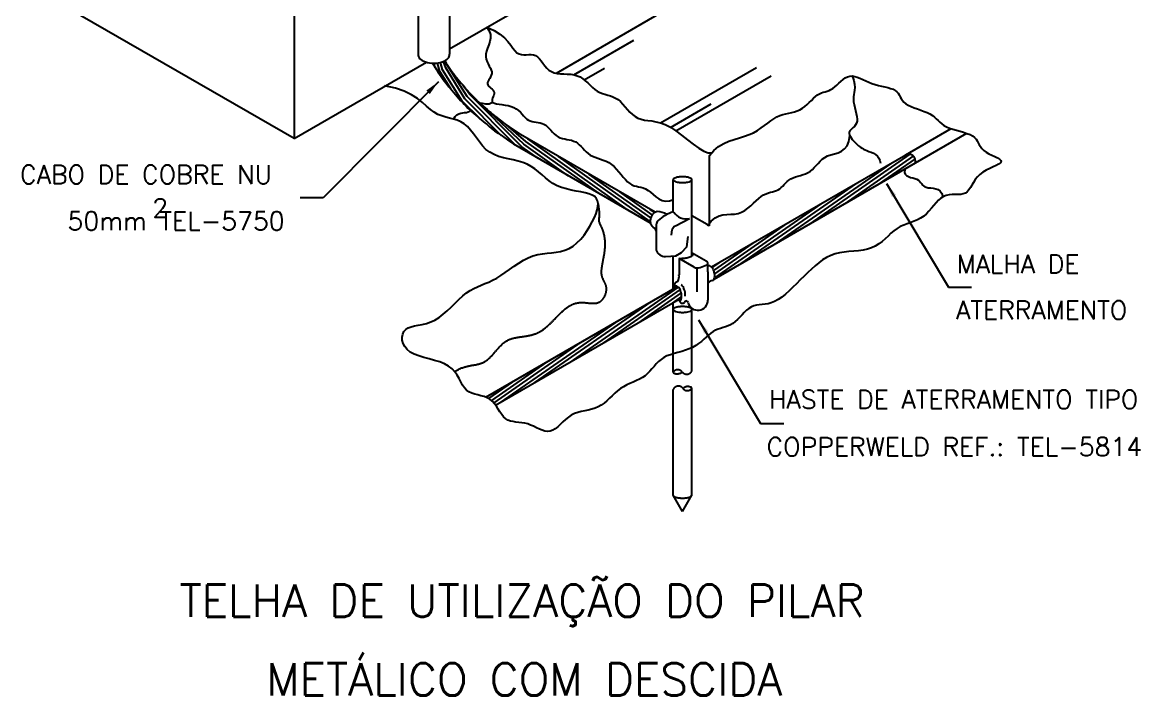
# Model space of a CAD drawing. Header units: millimetres. Extents: x -4930.5 to -4918.4, y -4695.3 to -4681.6.
# Drawn here: x -4930.49 to -4918.4, y -4695.26 to -4687.98 of the extents above; entities that cross this region are included whole.
import ezdxf
from ezdxf.enums import TextEntityAlignment as Align

# ---------------------------------------------------------------- set-up
doc = ezdxf.new("R2010")
doc.units = ezdxf.units.MM
doc.header["$LTSCALE"] = 10
doc.linetypes.add('DASHEDX2', pattern=[1.5, 1, -0.5])
doc.layers.add('Termotécnica', color=7, linetype='Continuous')
doc.styles.add('r140', font='romans.shx')
doc.styles.add('r80', font='romans.shx')

msp = doc.modelspace()

# ---------------------------------------------------------------- linework, layer by layer
at = {"layer": 'Termotécnica', "color": 2}
for p, q in [((-4927.555, -4686.326), (-4927.555, -4689.236)), ((-4925.873, -4688.265), (-4924.405, -4687.418)), ((-4927.555, -4689.236), (-4930.399, -4687.595)), ((-4927.555, -4689.236), (-4926.124, -4688.41)), ((-4925.993, -4688.621), (-4927.24, -4689.878)), ((-4923.063, -4690.181), (-4923.063, -4689.421)), ((-4923.455, -4690.029), (-4923.455, -4689.682)), ((-4923.252, -4690.505), (-4923.252, -4689.682)), ((-4921.149, -4689.721), (-4920.478, -4690.843)), ((-4927.24, -4689.878), (-4927.49, -4689.878)), ((-4923.063, -4690.181), (-4923.252, -4690.072)), ((-4923.638, -4690.168), (-4923.638, -4690.443)), ((-4923.431, -4690.18), (-4923.277, -4690.1)), ((-4923.472, -4690.281), (-4923.465, -4690.221)), ((-4923.455, -4690.866), (-4923.455, -4690.507)), ((-4923.391, -4690.533), (-4923.391, -4690.71)), ((-4923.229, -4690.627), (-4923.389, -4690.533)), ((-4923.097, -4690.562), (-4923.248, -4690.476)), ((-4923.199, -4690.637), (-4923.199, -4690.895)), ((-4923.163, -4690.631), (-4923.089, -4690.604)), ((-4923.079, -4690.678), (-4923.079, -4690.589)), ((-4923.079, -4690.678), (-4923.079, -4690.984)), ((-4920.478, -4690.843), (-4920.228, -4690.843)), ((-4923.455, -4691.086), (-4923.455, -4691.012)), ((-4923.18, -4691.197), (-4922.509, -4692.319)), ((-4922.509, -4692.319), (-4922.259, -4692.319))]:
    msp.add_line(p, q, dxfattribs=at)
at = {"layer": 'Termotécnica', "color": 3}
for p, q in [((-4926.212, -4687.845), (-4926.212, -4688.326)), ((-4925.873, -4687.854), (-4925.873, -4688.325)), ((-4923.649, -4690.034), (-4925.107, -4689.192)), ((-4923.701, -4690.151), (-4925.179, -4689.298)), ((-4923.04, -4690.626), (-4920.937, -4689.412)), ((-4923.012, -4690.757), (-4920.835, -4689.5)), ((-4925.481, -4692.036), (-4923.407, -4690.838)), ((-4925.376, -4692.121), (-4923.364, -4690.96))]:
    msp.add_line(p, q, dxfattribs=at)
at = {"layer": 'Termotécnica', "color": 1}
for p, q in [((-4924.718, -4688.529), (-4923.472, -4687.809)), ((-4924.529, -4688.546), (-4923.879, -4688.171)), ((-4925.913, -4688.471), (-4925.94, -4688.402)), ((-4925.684, -4688.78), (-4925.928, -4688.397)), ((-4926.029, -4688.468), (-4926.042, -4688.421)), ((-4925.98, -4688.51), (-4926.005, -4688.419)), ((-4925.86, -4688.7), (-4925.98, -4688.51)), ((-4925.95, -4688.491), (-4925.972, -4688.413)), ((-4925.735, -4688.831), (-4925.95, -4688.491)), ((-4925.709, -4688.806), (-4925.913, -4688.471)), ((-4924.418, -4688.601), (-4924.197, -4688.474)), ((-4923.593, -4689.066), (-4922.554, -4688.466)), ((-4923.425, -4689.153), (-4922.393, -4688.557)), ((-4925.658, -4688.755), (-4925.724, -4688.665)), ((-4925.09, -4689.326), (-4925.658, -4688.755)), ((-4925.543, -4689.024), (-4925.735, -4688.831)), ((-4925.311, -4689.206), (-4925.709, -4688.806)), ((-4925.156, -4689.31), (-4925.684, -4688.78)), ((-4923.483, -4689.115), (-4923.043, -4688.861)), ((-4925.069, -4689.297), (-4925.492, -4688.899)), ((-4925.048, -4689.267), (-4925.257, -4689.088)), ((-4923.926, -4690.021), (-4925.028, -4689.238)), ((-4924.92, -4689.447), (-4925.09, -4689.326)), ((-4924.589, -4689.638), (-4925.069, -4689.297)), ((-4924.257, -4689.829), (-4925.048, -4689.267)), ((-4923.703, -4690.135), (-4924.696, -4689.429)), ((-4920.894, -4689.406), (-4921.978, -4690.16)), ((-4920.857, -4689.424), (-4921.606, -4689.945)), ((-4920.836, -4689.454), (-4921.234, -4689.73)), ((-4921.105, -4689.509), (-4922.35, -4690.375)), ((-4920.834, -4689.496), (-4920.863, -4689.516)), ((-4923.697, -4690.095), (-4924.365, -4689.621)), ((-4921.477, -4689.724), (-4922.722, -4690.589)), ((-4923.681, -4690.063), (-4924.033, -4689.812)), ((-4921.849, -4689.938), (-4923.007, -4690.744)), ((-4923.655, -4690.037), (-4923.702, -4690.003)), ((-4922.22, -4690.153), (-4923.006, -4690.699)), ((-4922.592, -4690.368), (-4923.017, -4690.663)), ((-4922.964, -4690.583), (-4923.035, -4690.632)), ((-4923.402, -4690.843), (-4924.581, -4691.663)), ((-4923.38, -4690.871), (-4924.209, -4691.448)), ((-4923.367, -4690.906), (-4923.837, -4691.233)), ((-4923.697, -4691.004), (-4924.953, -4691.877)), ((-4923.363, -4690.947), (-4923.466, -4691.019)), ((-4924.08, -4691.227), (-4925.325, -4692.092)), ((-4924.452, -4691.441), (-4925.395, -4692.097)), ((-4924.824, -4691.656), (-4925.421, -4692.071)), ((-4925.195, -4691.871), (-4925.452, -4692.049))]:
    msp.add_line(p, q, dxfattribs=at)
at = {"layer": 'Termotécnica', "color": 1, "linetype": 'DASHEDX2'}
for p, q in [((-4920.937, -4689.412), (-4920.447, -4689.129)), ((-4920.832, -4689.498), (-4920.279, -4689.179)), ((-4923.455, -4691.767), (-4923.455, -4691.086)), ((-4923.252, -4691.75), (-4923.252, -4691.086)), ((-4923.455, -4693.095), (-4923.455, -4691.951)), ((-4923.252, -4693.095), (-4923.252, -4691.935)), ((-4923.353, -4693.271), (-4923.455, -4693.095)), ((-4923.353, -4693.271), (-4923.252, -4693.095))]:
    msp.add_line(p, q, dxfattribs=at)
at = {"layer": 'Termotécnica', "color": 2}
for points in [[(-4925.471, -4688.03), (-4925.444, -4688.071), (-4925.431, -4688.111), (-4925.43, -4688.149), (-4925.436, -4688.187), (-4925.448, -4688.223), (-4925.461, -4688.258), (-4925.473, -4688.291), (-4925.481, -4688.322), (-4925.482, -4688.352), (-4925.477, -4688.379), (-4925.468, -4688.405), (-4925.456, -4688.429), (-4925.443, -4688.452), (-4925.431, -4688.474), (-4925.422, -4688.495), (-4925.417, -4688.515), (-4925.417, -4688.534), (-4925.422, -4688.552), (-4925.429, -4688.569), (-4925.439, -4688.586), (-4925.448, -4688.602), (-4925.456, -4688.616), (-4925.462, -4688.63), (-4925.463, -4688.644), (-4925.459, -4688.656), (-4925.451, -4688.668), (-4925.439, -4688.679), (-4925.427, -4688.69), (-4925.414, -4688.701), (-4925.403, -4688.713), (-4925.394, -4688.725), (-4925.389, -4688.739), (-4925.39, -4688.753), (-4925.394, -4688.768), (-4925.4, -4688.783), (-4925.407, -4688.798), (-4925.412, -4688.812), (-4925.414, -4688.825), (-4925.412, -4688.837), (-4925.404, -4688.847), (-4925.387, -4688.854), (-4925.365, -4688.86), (-4925.337, -4688.864), (-4925.306, -4688.869), (-4925.273, -4688.874), (-4925.239, -4688.88), (-4925.207, -4688.889), (-4925.177, -4688.9), (-4925.151, -4688.915), (-4925.128, -4688.932), (-4925.107, -4688.951), (-4925.089, -4688.971), (-4925.072, -4688.99), (-4925.055, -4689.009), (-4925.038, -4689.025), (-4925.021, -4689.037), (-4925.002, -4689.046), (-4924.981, -4689.052), (-4924.96, -4689.056), (-4924.938, -4689.059), (-4924.916, -4689.062), (-4924.894, -4689.066), (-4924.873, -4689.072), (-4924.852, -4689.081), (-4924.833, -4689.093), (-4924.814, -4689.109), (-4924.796, -4689.128), (-4924.777, -4689.147), (-4924.759, -4689.166), (-4924.74, -4689.185), (-4924.72, -4689.202), (-4924.699, -4689.216), (-4924.676, -4689.227), (-4924.653, -4689.234), (-4924.628, -4689.24), (-4924.603, -4689.245), (-4924.579, -4689.25), (-4924.554, -4689.255), (-4924.531, -4689.263), (-4924.509, -4689.273), (-4924.489, -4689.287), (-4924.47, -4689.303), (-4924.451, -4689.322), (-4924.433, -4689.342), (-4924.414, -4689.362), (-4924.395, -4689.381), (-4924.374, -4689.399), (-4924.351, -4689.415), (-4924.326, -4689.428), (-4924.299, -4689.439), (-4924.27, -4689.449), (-4924.241, -4689.459), (-4924.21, -4689.469), (-4924.18, -4689.482), (-4924.15, -4689.497), (-4924.122, -4689.516), (-4924.094, -4689.539), (-4924.068, -4689.566), (-4924.042, -4689.595), (-4924.018, -4689.624), (-4923.994, -4689.653), (-4923.97, -4689.68), (-4923.947, -4689.704), (-4923.924, -4689.723), (-4923.901, -4689.737), (-4923.877, -4689.747), (-4923.853, -4689.753), (-4923.829, -4689.759), (-4923.804, -4689.764), (-4923.779, -4689.771), (-4923.753, -4689.782), (-4923.726, -4689.797), (-4923.699, -4689.818), (-4923.671, -4689.842), (-4923.641, -4689.867), (-4923.609, -4689.889), (-4923.574, -4689.906), (-4923.537, -4689.914), (-4923.496, -4689.911), (-4923.452, -4689.894)], [(-4925.471, -4688.03), (-4925.392, -4688.067), (-4925.33, -4688.107), (-4925.28, -4688.148), (-4925.242, -4688.187), (-4925.211, -4688.225), (-4925.187, -4688.259), (-4925.165, -4688.287), (-4925.144, -4688.308), (-4925.121, -4688.321), (-4925.096, -4688.328), (-4925.07, -4688.33), (-4925.044, -4688.329), (-4925.017, -4688.328), (-4924.991, -4688.327), (-4924.966, -4688.33), (-4924.943, -4688.338), (-4924.922, -4688.352), (-4924.902, -4688.372), (-4924.882, -4688.396), (-4924.863, -4688.422), (-4924.843, -4688.448), (-4924.821, -4688.473), (-4924.798, -4688.495), (-4924.771, -4688.512), (-4924.741, -4688.524), (-4924.708, -4688.531), (-4924.673, -4688.535), (-4924.636, -4688.537), (-4924.6, -4688.538), (-4924.563, -4688.541), (-4924.527, -4688.546), (-4924.493, -4688.556), (-4924.462, -4688.57), (-4924.432, -4688.589), (-4924.405, -4688.611), (-4924.378, -4688.635), (-4924.353, -4688.66), (-4924.327, -4688.683), (-4924.302, -4688.705), (-4924.275, -4688.723), (-4924.248, -4688.738), (-4924.22, -4688.749), (-4924.192, -4688.757), (-4924.163, -4688.766), (-4924.134, -4688.774), (-4924.106, -4688.784), (-4924.078, -4688.798), (-4924.05, -4688.815), (-4924.024, -4688.837), (-4923.999, -4688.863), (-4923.973, -4688.892), (-4923.948, -4688.921), (-4923.922, -4688.95), (-4923.894, -4688.976), (-4923.865, -4688.999), (-4923.835, -4689.017), (-4923.802, -4689.028), (-4923.766, -4689.036), (-4923.728, -4689.041), (-4923.686, -4689.046), (-4923.641, -4689.054), (-4923.593, -4689.066), (-4923.541, -4689.086), (-4923.485, -4689.114), (-4923.425, -4689.153), (-4923.363, -4689.199), (-4923.299, -4689.249), (-4923.237, -4689.297), (-4923.178, -4689.339), (-4923.123, -4689.372), (-4923.075, -4689.39), (-4923.034, -4689.39)], [(-4923.063, -4689.421), (-4923.015, -4689.365), (-4922.963, -4689.323), (-4922.908, -4689.29), (-4922.851, -4689.265), (-4922.794, -4689.245), (-4922.738, -4689.228), (-4922.684, -4689.212), (-4922.633, -4689.194), (-4922.586, -4689.173), (-4922.543, -4689.148), (-4922.503, -4689.122), (-4922.466, -4689.095), (-4922.431, -4689.069), (-4922.398, -4689.044), (-4922.365, -4689.022), (-4922.333, -4689.003), (-4922.301, -4688.988), (-4922.268, -4688.977), (-4922.236, -4688.969), (-4922.204, -4688.962), (-4922.173, -4688.955), (-4922.142, -4688.948), (-4922.112, -4688.938), (-4922.084, -4688.926), (-4922.057, -4688.909), (-4922.031, -4688.89), (-4922.006, -4688.868), (-4921.982, -4688.845), (-4921.959, -4688.823), (-4921.937, -4688.801), (-4921.915, -4688.782), (-4921.894, -4688.765), (-4921.873, -4688.753), (-4921.852, -4688.743), (-4921.831, -4688.736), (-4921.811, -4688.73), (-4921.79, -4688.724), (-4921.769, -4688.716), (-4921.749, -4688.707), (-4921.728, -4688.694), (-4921.706, -4688.678), (-4921.685, -4688.659), (-4921.663, -4688.638), (-4921.64, -4688.618), (-4921.617, -4688.598), (-4921.593, -4688.581), (-4921.569, -4688.568), (-4921.544, -4688.561), (-4921.518, -4688.559), (-4921.491, -4688.564), (-4921.463, -4688.572), (-4921.434, -4688.584), (-4921.404, -4688.598), (-4921.372, -4688.613), (-4921.34, -4688.628), (-4921.306, -4688.641), (-4921.271, -4688.652), (-4921.235, -4688.661), (-4921.2, -4688.669), (-4921.166, -4688.677), (-4921.133, -4688.685), (-4921.103, -4688.693), (-4921.076, -4688.703), (-4921.054, -4688.715), (-4921.036, -4688.73), (-4921.022, -4688.746), (-4921.01, -4688.765), (-4920.999, -4688.784), (-4920.988, -4688.804), (-4920.975, -4688.824), (-4920.959, -4688.843), (-4920.938, -4688.86), (-4920.912, -4688.876), (-4920.881, -4688.89), (-4920.848, -4688.904), (-4920.812, -4688.916), (-4920.776, -4688.929), (-4920.74, -4688.942), (-4920.707, -4688.955), (-4920.677, -4688.97), (-4920.651, -4688.986), (-4920.629, -4689.004), (-4920.609, -4689.022), (-4920.59, -4689.041), (-4920.571, -4689.059), (-4920.55, -4689.077), (-4920.526, -4689.094), (-4920.499, -4689.109), (-4920.466, -4689.123), (-4920.43, -4689.135), (-4920.392, -4689.146), (-4920.352, -4689.157), (-4920.314, -4689.168), (-4920.277, -4689.18), (-4920.244, -4689.193), (-4920.217, -4689.207), (-4920.195, -4689.224), (-4920.179, -4689.242), (-4920.166, -4689.262), (-4920.155, -4689.282), (-4920.144, -4689.303), (-4920.131, -4689.324), (-4920.116, -4689.345), (-4920.095, -4689.364), (-4920.069, -4689.383), (-4920.039, -4689.4), (-4920.007, -4689.416), (-4919.976, -4689.431), (-4919.948, -4689.445), (-4919.926, -4689.459), (-4919.912, -4689.473), (-4919.908, -4689.486), (-4919.916, -4689.499), (-4919.935, -4689.513), (-4919.962, -4689.528), (-4919.995, -4689.543), (-4920.031, -4689.561), (-4920.068, -4689.58), (-4920.104, -4689.601), (-4920.137, -4689.625), (-4920.164, -4689.652), (-4920.187, -4689.681), (-4920.206, -4689.711), (-4920.223, -4689.74), (-4920.239, -4689.767), (-4920.256, -4689.791), (-4920.274, -4689.812), (-4920.294, -4689.827), (-4920.318, -4689.836), (-4920.345, -4689.841), (-4920.375, -4689.842), (-4920.406, -4689.843), (-4920.438, -4689.843), (-4920.47, -4689.845), (-4920.502, -4689.851), (-4920.532, -4689.863), (-4920.559, -4689.88), (-4920.586, -4689.903), (-4920.611, -4689.931), (-4920.636, -4689.96), (-4920.661, -4689.991), (-4920.688, -4690.022), (-4920.715, -4690.051), (-4920.745, -4690.076), (-4920.778, -4690.097), (-4920.812, -4690.115), (-4920.849, -4690.13), (-4920.886, -4690.144), (-4920.923, -4690.158), (-4920.961, -4690.172), (-4920.998, -4690.189), (-4921.033, -4690.21), (-4921.067, -4690.234), (-4921.099, -4690.261), (-4921.131, -4690.291), (-4921.163, -4690.32), (-4921.196, -4690.35), (-4921.231, -4690.377), (-4921.269, -4690.401), (-4921.309, -4690.42), (-4921.353, -4690.434), (-4921.4, -4690.444), (-4921.45, -4690.45), (-4921.501, -4690.455), (-4921.553, -4690.459), (-4921.604, -4690.465), (-4921.655, -4690.473), (-4921.704, -4690.485), (-4921.751, -4690.502), (-4921.795, -4690.524), (-4921.838, -4690.55), (-4921.879, -4690.58), (-4921.92, -4690.613), (-4921.96, -4690.648), (-4921.999, -4690.686), (-4922.039, -4690.726), (-4922.08, -4690.766), (-4922.12, -4690.807), (-4922.161, -4690.846), (-4922.201, -4690.884), (-4922.241, -4690.919), (-4922.281, -4690.951), (-4922.319, -4690.977), (-4922.357, -4690.998), (-4922.393, -4691.013), (-4922.428, -4691.023), (-4922.461, -4691.029), (-4922.493, -4691.032), (-4922.524, -4691.036), (-4922.553, -4691.04), (-4922.582, -4691.047), (-4922.609, -4691.058), (-4922.635, -4691.074), (-4922.661, -4691.094), (-4922.685, -4691.117), (-4922.71, -4691.142), (-4922.734, -4691.168), (-4922.758, -4691.193), (-4922.783, -4691.216), (-4922.808, -4691.236), (-4922.834, -4691.251), (-4922.861, -4691.264), (-4922.888, -4691.274), (-4922.915, -4691.282), (-4922.942, -4691.291), (-4922.969, -4691.3), (-4922.996, -4691.311), (-4923.022, -4691.325), (-4923.047, -4691.342), (-4923.072, -4691.362), (-4923.097, -4691.385), (-4923.123, -4691.408), (-4923.15, -4691.432), (-4923.179, -4691.455), (-4923.21, -4691.477), (-4923.244, -4691.497), (-4923.281, -4691.513), (-4923.321, -4691.527), (-4923.362, -4691.539), (-4923.403, -4691.55), (-4923.444, -4691.562), (-4923.484, -4691.575), (-4923.522, -4691.589), (-4923.556, -4691.606), (-4923.586, -4691.627), (-4923.613, -4691.65), (-4923.638, -4691.675), (-4923.661, -4691.702), (-4923.684, -4691.729), (-4923.707, -4691.755), (-4923.731, -4691.779), (-4923.758, -4691.802), (-4923.787, -4691.822), (-4923.819, -4691.839), (-4923.852, -4691.855), (-4923.887, -4691.871), (-4923.922, -4691.886), (-4923.957, -4691.902), (-4923.992, -4691.921), (-4924.025, -4691.941), (-4924.056, -4691.965), (-4924.086, -4691.991), (-4924.115, -4692.019), (-4924.144, -4692.046), (-4924.173, -4692.073), (-4924.202, -4692.099), (-4924.233, -4692.121), (-4924.265, -4692.14), (-4924.3, -4692.155), (-4924.336, -4692.166), (-4924.373, -4692.174), (-4924.411, -4692.182), (-4924.448, -4692.19), (-4924.486, -4692.2), (-4924.522, -4692.213), (-4924.556, -4692.229), (-4924.588, -4692.25), (-4924.619, -4692.275), (-4924.648, -4692.302), (-4924.676, -4692.329), (-4924.703, -4692.354), (-4924.73, -4692.376), (-4924.757, -4692.393), (-4924.785, -4692.404), (-4924.813, -4692.407), (-4924.842, -4692.403), (-4924.872, -4692.393), (-4924.902, -4692.381), (-4924.933, -4692.366), (-4924.964, -4692.35), (-4924.996, -4692.336), (-4925.028, -4692.324), (-4925.06, -4692.316), (-4925.093, -4692.311), (-4925.124, -4692.307), (-4925.156, -4692.304), (-4925.186, -4692.299), (-4925.214, -4692.293), (-4925.241, -4692.283), (-4925.265, -4692.268), (-4925.288, -4692.247), (-4925.308, -4692.222), (-4925.328, -4692.193), (-4925.347, -4692.163), (-4925.367, -4692.133), (-4925.388, -4692.105), (-4925.411, -4692.079), (-4925.438, -4692.057), (-4925.467, -4692.041), (-4925.499, -4692.029), (-4925.533, -4692.02), (-4925.567, -4692.011), (-4925.601, -4692.003), (-4925.633, -4691.992), (-4925.663, -4691.978), (-4925.69, -4691.959), (-4925.712, -4691.934), (-4925.732, -4691.903), (-4925.751, -4691.869), (-4925.77, -4691.833), (-4925.791, -4691.796), (-4925.815, -4691.761), (-4925.846, -4691.727), (-4925.883, -4691.698), (-4925.928, -4691.674), (-4925.979, -4691.654), (-4926.035, -4691.637), (-4926.093, -4691.621), (-4926.15, -4691.606), (-4926.205, -4691.589), (-4926.255, -4691.57), (-4926.298, -4691.547), (-4926.333, -4691.519), (-4926.358, -4691.487), (-4926.375, -4691.453), (-4926.384, -4691.418), (-4926.385, -4691.384), (-4926.379, -4691.352), (-4926.366, -4691.324), (-4926.346, -4691.301), (-4926.319, -4691.284), (-4926.287, -4691.272), (-4926.251, -4691.263), (-4926.211, -4691.255), (-4926.168, -4691.247), (-4926.123, -4691.236), (-4926.077, -4691.221), (-4926.031, -4691.2), (-4925.986, -4691.172), (-4925.941, -4691.138), (-4925.898, -4691.1), (-4925.855, -4691.059), (-4925.813, -4691.017), (-4925.771, -4690.977), (-4925.73, -4690.939), (-4925.69, -4690.906), (-4925.65, -4690.879), (-4925.61, -4690.857), (-4925.571, -4690.839), (-4925.531, -4690.822), (-4925.491, -4690.806), (-4925.449, -4690.789), (-4925.407, -4690.769), (-4925.363, -4690.746), (-4925.318, -4690.718), (-4925.271, -4690.687), (-4925.223, -4690.653), (-4925.174, -4690.618), (-4925.124, -4690.585), (-4925.074, -4690.554), (-4925.023, -4690.527), (-4924.972, -4690.506), (-4924.92, -4690.492), (-4924.869, -4690.482), (-4924.819, -4690.476), (-4924.769, -4690.472), (-4924.72, -4690.466), (-4924.672, -4690.458), (-4924.625, -4690.445), (-4924.58, -4690.426), (-4924.536, -4690.399), (-4924.495, -4690.364), (-4924.455, -4690.324), (-4924.419, -4690.28), (-4924.385, -4690.233), (-4924.355, -4690.185), (-4924.329, -4690.137), (-4924.307, -4690.091), (-4924.289, -4690.048), (-4924.276, -4690.009), (-4924.269, -4689.973), (-4924.267, -4689.94), (-4924.272, -4689.912), (-4924.284, -4689.887), (-4924.303, -4689.865), (-4924.33, -4689.848), (-4924.366, -4689.834), (-4924.407, -4689.823), (-4924.454, -4689.813), (-4924.505, -4689.804), (-4924.557, -4689.794), (-4924.61, -4689.782), (-4924.662, -4689.767), (-4924.71, -4689.747), (-4924.755, -4689.722), (-4924.796, -4689.693), (-4924.835, -4689.662), (-4924.873, -4689.629), (-4924.911, -4689.596), (-4924.95, -4689.565), (-4924.99, -4689.537), (-4925.034, -4689.513), (-4925.081, -4689.494), (-4925.132, -4689.48), (-4925.185, -4689.468), (-4925.238, -4689.457), (-4925.291, -4689.445), (-4925.343, -4689.43), (-4925.392, -4689.41), (-4925.438, -4689.385), (-4925.479, -4689.353), (-4925.516, -4689.314), (-4925.551, -4689.272), (-4925.583, -4689.229), (-4925.615, -4689.185), (-4925.647, -4689.144), (-4925.679, -4689.107), (-4925.714, -4689.077), (-4925.75, -4689.054), (-4925.79, -4689.037), (-4925.83, -4689.025), (-4925.872, -4689.015), (-4925.915, -4689.004), (-4925.957, -4688.992), (-4925.999, -4688.975), (-4926.04, -4688.952), (-4926.08, -4688.922), (-4926.121, -4688.885), (-4926.167, -4688.845), (-4926.22, -4688.803), (-4926.285, -4688.762), (-4926.363, -4688.725), (-4926.459, -4688.692), (-4926.575, -4688.667)], [(-4921.518, -4688.559), (-4921.502, -4688.609), (-4921.493, -4688.649), (-4921.491, -4688.683), (-4921.492, -4688.712), (-4921.496, -4688.737), (-4921.501, -4688.761), (-4921.505, -4688.785), (-4921.506, -4688.81), (-4921.504, -4688.838), (-4921.498, -4688.869), (-4921.491, -4688.901), (-4921.483, -4688.933), (-4921.475, -4688.965), (-4921.469, -4688.996), (-4921.466, -4689.025), (-4921.466, -4689.05), (-4921.472, -4689.071), (-4921.482, -4689.089), (-4921.494, -4689.105), (-4921.508, -4689.118), (-4921.522, -4689.13), (-4921.534, -4689.141), (-4921.544, -4689.153), (-4921.55, -4689.166), (-4921.55, -4689.18), (-4921.547, -4689.195), (-4921.539, -4689.211), (-4921.529, -4689.228), (-4921.517, -4689.245), (-4921.503, -4689.261), (-4921.489, -4689.276), (-4921.475, -4689.29), (-4921.462, -4689.303), (-4921.45, -4689.314), (-4921.438, -4689.324), (-4921.425, -4689.333), (-4921.412, -4689.342), (-4921.396, -4689.35), (-4921.379, -4689.358), (-4921.36, -4689.366), (-4921.337, -4689.375), (-4921.313, -4689.384), (-4921.289, -4689.396), (-4921.266, -4689.41), (-4921.245, -4689.427), (-4921.229, -4689.448), (-4921.218, -4689.473), (-4921.214, -4689.504)], [(-4925.543, -4688.855), (-4925.541, -4688.855), (-4925.522, -4688.855), (-4925.503, -4688.857), (-4925.483, -4688.859), (-4925.464, -4688.86), (-4925.446, -4688.859), (-4925.43, -4688.854), (-4925.416, -4688.845)], [(-4925.83, -4689.025), (-4925.813, -4688.998), (-4925.794, -4688.98), (-4925.774, -4688.968), (-4925.752, -4688.962), (-4925.731, -4688.958), (-4925.71, -4688.956), (-4925.69, -4688.953), (-4925.671, -4688.949), (-4925.655, -4688.94), (-4925.646, -4688.933)], [(-4923.084, -4690.18), (-4923.043, -4690.129), (-4923.001, -4690.095), (-4922.958, -4690.074), (-4922.916, -4690.063), (-4922.873, -4690.058), (-4922.831, -4690.056), (-4922.79, -4690.053), (-4922.752, -4690.046), (-4922.715, -4690.033), (-4922.68, -4690.014), (-4922.647, -4689.99), (-4922.616, -4689.963), (-4922.586, -4689.936), (-4922.557, -4689.909), (-4922.529, -4689.884), (-4922.502, -4689.863), (-4922.476, -4689.846), (-4922.45, -4689.834), (-4922.425, -4689.825), (-4922.401, -4689.818), (-4922.379, -4689.812), (-4922.357, -4689.807), (-4922.337, -4689.8), (-4922.318, -4689.791), (-4922.301, -4689.78), (-4922.285, -4689.766), (-4922.27, -4689.751), (-4922.254, -4689.734), (-4922.238, -4689.718), (-4922.221, -4689.701), (-4922.203, -4689.686), (-4922.182, -4689.673), (-4922.158, -4689.662), (-4922.132, -4689.652), (-4922.105, -4689.644), (-4922.077, -4689.636), (-4922.049, -4689.627), (-4922.022, -4689.617), (-4921.995, -4689.605), (-4921.971, -4689.59), (-4921.949, -4689.571), (-4921.928, -4689.551), (-4921.908, -4689.528), (-4921.887, -4689.505), (-4921.866, -4689.482), (-4921.842, -4689.46), (-4921.815, -4689.441), (-4921.784, -4689.425), (-4921.748, -4689.413), (-4921.71, -4689.402), (-4921.671, -4689.39), (-4921.634, -4689.373), (-4921.601, -4689.349), (-4921.573, -4689.315), (-4921.554, -4689.268), (-4921.545, -4689.205)], [(-4920.949, -4689.574), (-4920.951, -4689.602), (-4920.944, -4689.622), (-4920.93, -4689.637), (-4920.91, -4689.648), (-4920.888, -4689.656), (-4920.864, -4689.663), (-4920.84, -4689.669), (-4920.82, -4689.677), (-4920.803, -4689.687), (-4920.79, -4689.698), (-4920.779, -4689.711), (-4920.77, -4689.724), (-4920.76, -4689.736), (-4920.748, -4689.748), (-4920.734, -4689.757), (-4920.717, -4689.764), (-4920.695, -4689.768), (-4920.669, -4689.77), (-4920.642, -4689.774), (-4920.615, -4689.779), (-4920.589, -4689.789), (-4920.567, -4689.806), (-4920.549, -4689.831), (-4920.538, -4689.866)], [(-4925.819, -4691.757), (-4925.804, -4691.748), (-4925.79, -4691.741), (-4925.777, -4691.734), (-4925.765, -4691.728), (-4925.754, -4691.724), (-4925.744, -4691.719), (-4925.734, -4691.716), (-4925.725, -4691.712), (-4925.716, -4691.71), (-4925.708, -4691.707), (-4925.7, -4691.705), (-4925.692, -4691.703), (-4925.685, -4691.701), (-4925.678, -4691.699), (-4925.671, -4691.698), (-4925.664, -4691.696), (-4925.658, -4691.695), (-4925.651, -4691.694), (-4925.645, -4691.692), (-4925.638, -4691.691), (-4925.632, -4691.69), (-4925.625, -4691.689), (-4925.619, -4691.688), (-4925.613, -4691.687), (-4925.606, -4691.686), (-4925.6, -4691.685), (-4925.594, -4691.684), (-4925.588, -4691.683), (-4925.582, -4691.681), (-4925.576, -4691.68), (-4925.571, -4691.679), (-4925.565, -4691.678), (-4925.559, -4691.676), (-4925.554, -4691.675), (-4925.548, -4691.673), (-4925.543, -4691.672), (-4925.537, -4691.67), (-4925.532, -4691.668), (-4925.527, -4691.666), (-4925.521, -4691.664), (-4925.516, -4691.662), (-4925.511, -4691.66), (-4925.506, -4691.657), (-4925.501, -4691.655), (-4925.496, -4691.652), (-4925.492, -4691.649), (-4925.487, -4691.646), (-4925.482, -4691.644), (-4925.478, -4691.64), (-4925.473, -4691.637), (-4925.469, -4691.634), (-4925.464, -4691.63), (-4925.46, -4691.627), (-4925.455, -4691.623), (-4925.451, -4691.62), (-4925.447, -4691.616), (-4925.443, -4691.612), (-4925.438, -4691.608), (-4925.434, -4691.604), (-4925.43, -4691.6), (-4925.426, -4691.596), (-4925.422, -4691.592), (-4925.418, -4691.588), (-4925.414, -4691.583), (-4925.41, -4691.579), (-4925.406, -4691.575), (-4925.402, -4691.571), (-4925.398, -4691.566), (-4925.394, -4691.562), (-4925.39, -4691.557), (-4925.387, -4691.553), (-4925.383, -4691.548), (-4925.379, -4691.544), (-4925.375, -4691.539), (-4925.371, -4691.535), (-4925.367, -4691.53), (-4925.364, -4691.526), (-4925.36, -4691.522), (-4925.356, -4691.517), (-4925.352, -4691.513), (-4925.348, -4691.508), (-4925.344, -4691.504), (-4925.34, -4691.5), (-4925.337, -4691.495), (-4925.333, -4691.491), (-4925.329, -4691.487), (-4925.325, -4691.483), (-4925.321, -4691.479), (-4925.317, -4691.475), (-4925.313, -4691.471), (-4925.309, -4691.467), (-4925.305, -4691.463), (-4925.301, -4691.459), (-4925.297, -4691.455), (-4925.292, -4691.452), (-4925.288, -4691.448), (-4925.284, -4691.445), (-4925.28, -4691.441), (-4925.275, -4691.438), (-4925.271, -4691.435), (-4925.267, -4691.432), (-4925.262, -4691.429), (-4925.258, -4691.426), (-4925.253, -4691.424), (-4925.248, -4691.421), (-4925.244, -4691.419), (-4925.239, -4691.416), (-4925.234, -4691.414), (-4925.229, -4691.412), (-4925.224, -4691.41), (-4925.22, -4691.408), (-4925.215, -4691.406), (-4925.21, -4691.404), (-4925.205, -4691.402), (-4925.199, -4691.401), (-4925.194, -4691.399), (-4925.189, -4691.398), (-4925.184, -4691.397), (-4925.179, -4691.395), (-4925.173, -4691.394), (-4925.168, -4691.393), (-4925.163, -4691.392), (-4925.157, -4691.391), (-4925.152, -4691.39), (-4925.146, -4691.389), (-4925.141, -4691.388), (-4925.135, -4691.387), (-4925.13, -4691.386), (-4925.124, -4691.385), (-4925.118, -4691.384), (-4925.113, -4691.383), (-4925.107, -4691.383), (-4925.101, -4691.382), (-4925.096, -4691.381), (-4925.09, -4691.38), (-4925.084, -4691.379), (-4925.078, -4691.379), (-4925.073, -4691.378), (-4925.067, -4691.377), (-4925.061, -4691.376), (-4925.055, -4691.375), (-4925.049, -4691.374), (-4925.043, -4691.373), (-4925.038, -4691.372), (-4925.032, -4691.371), (-4925.026, -4691.37), (-4925.02, -4691.369), (-4925.014, -4691.368), (-4925.008, -4691.367), (-4925.002, -4691.365), (-4924.996, -4691.364), (-4924.991, -4691.362), (-4924.985, -4691.361), (-4924.979, -4691.359), (-4924.973, -4691.358), (-4924.967, -4691.356), (-4924.961, -4691.354), (-4924.955, -4691.352), (-4924.95, -4691.35), (-4924.944, -4691.348), (-4924.938, -4691.345), (-4924.932, -4691.343), (-4924.926, -4691.341), (-4924.921, -4691.338), (-4924.915, -4691.335), (-4924.909, -4691.332), (-4924.903, -4691.329), (-4924.898, -4691.326), (-4924.892, -4691.323), (-4924.886, -4691.319), (-4924.881, -4691.316), (-4924.875, -4691.312), (-4924.869, -4691.309), (-4924.864, -4691.305), (-4924.858, -4691.301), (-4924.853, -4691.297), (-4924.847, -4691.292), (-4924.842, -4691.288), (-4924.836, -4691.284), (-4924.831, -4691.279), (-4924.825, -4691.275), (-4924.82, -4691.27), (-4924.814, -4691.265), (-4924.809, -4691.261), (-4924.803, -4691.256), (-4924.798, -4691.251), (-4924.793, -4691.246), (-4924.787, -4691.241), (-4924.782, -4691.236), (-4924.777, -4691.231), (-4924.771, -4691.225), (-4924.766, -4691.22), (-4924.761, -4691.215), (-4924.756, -4691.21), (-4924.75, -4691.204), (-4924.745, -4691.199), (-4924.74, -4691.194), (-4924.735, -4691.188), (-4924.729, -4691.183), (-4924.724, -4691.178), (-4924.719, -4691.173), (-4924.714, -4691.167), (-4924.709, -4691.162), (-4924.704, -4691.157), (-4924.698, -4691.152), (-4924.693, -4691.146), (-4924.688, -4691.141), (-4924.683, -4691.136), (-4924.678, -4691.131), (-4924.673, -4691.126), (-4924.668, -4691.121), (-4924.663, -4691.116), (-4924.658, -4691.111), (-4924.653, -4691.107), (-4924.647, -4691.102), (-4924.642, -4691.097), (-4924.637, -4691.093), (-4924.632, -4691.088), (-4924.627, -4691.084), (-4924.622, -4691.08), (-4924.617, -4691.076), (-4924.612, -4691.072), (-4924.607, -4691.068), (-4924.602, -4691.064), (-4924.597, -4691.06), (-4924.592, -4691.057), (-4924.587, -4691.053), (-4924.582, -4691.05), (-4924.577, -4691.047), (-4924.572, -4691.044), (-4924.567, -4691.041), (-4924.562, -4691.038), (-4924.557, -4691.036), (-4924.552, -4691.034), (-4924.547, -4691.031), (-4924.542, -4691.029), (-4924.537, -4691.027), (-4924.532, -4691.025), (-4924.527, -4691.024), (-4924.522, -4691.022), (-4924.517, -4691.02), (-4924.512, -4691.019), (-4924.507, -4691.018), (-4924.502, -4691.017), (-4924.497, -4691.016), (-4924.492, -4691.015), (-4924.487, -4691.014), (-4924.483, -4691.013), (-4924.478, -4691.013), (-4924.473, -4691.012), (-4924.468, -4691.012), (-4924.463, -4691.012), (-4924.458, -4691.011), (-4924.453, -4691.011), (-4924.449, -4691.011), (-4924.444, -4691.011), (-4924.439, -4691.011), (-4924.434, -4691.011), (-4924.43, -4691.011), (-4924.425, -4691.011), (-4924.42, -4691.012), (-4924.416, -4691.012), (-4924.411, -4691.012), (-4924.406, -4691.012), (-4924.402, -4691.013), (-4924.397, -4691.013), (-4924.393, -4691.014), (-4924.388, -4691.014), (-4924.384, -4691.014), (-4924.379, -4691.015), (-4924.375, -4691.015), (-4924.371, -4691.016), (-4924.366, -4691.016), (-4924.362, -4691.016), (-4924.358, -4691.017), (-4924.354, -4691.017), (-4924.349, -4691.018), (-4924.345, -4691.018), (-4924.341, -4691.018), (-4924.337, -4691.019), (-4924.333, -4691.019), (-4924.329, -4691.019), (-4924.325, -4691.019), (-4924.321, -4691.019), (-4924.317, -4691.019), (-4924.313, -4691.019), (-4924.31, -4691.019), (-4924.306, -4691.019), (-4924.302, -4691.019), (-4924.299, -4691.019), (-4924.295, -4691.018), (-4924.291, -4691.018), (-4924.288, -4691.017), (-4924.284, -4691.017), (-4924.281, -4691.016), (-4924.278, -4691.015), (-4924.274, -4691.014), (-4924.271, -4691.013), (-4924.268, -4691.012), (-4924.265, -4691.011), (-4924.262, -4691.01), (-4924.259, -4691.008), (-4924.256, -4691.007), (-4924.253, -4691.005), (-4924.25, -4691.004), (-4924.247, -4691.002), (-4924.244, -4691), (-4924.241, -4690.998), (-4924.239, -4690.997), (-4924.236, -4690.995), (-4924.234, -4690.992), (-4924.231, -4690.99), (-4924.229, -4690.988), (-4924.226, -4690.986), (-4924.224, -4690.983), (-4924.221, -4690.981), (-4924.219, -4690.979), (-4924.217, -4690.976), (-4924.215, -4690.974), (-4924.213, -4690.971), (-4924.211, -4690.968), (-4924.209, -4690.966), (-4924.207, -4690.963), (-4924.205, -4690.96), (-4924.203, -4690.957), (-4924.202, -4690.954), (-4924.2, -4690.951), (-4924.198, -4690.948), (-4924.197, -4690.945), (-4924.195, -4690.942), (-4924.194, -4690.939), (-4924.192, -4690.936), (-4924.191, -4690.933), (-4924.19, -4690.93), (-4924.188, -4690.927), (-4924.187, -4690.924), (-4924.186, -4690.921), (-4924.185, -4690.918), (-4924.184, -4690.914), (-4924.183, -4690.911), (-4924.182, -4690.908), (-4924.181, -4690.905), (-4924.181, -4690.902), (-4924.18, -4690.899), (-4924.179, -4690.895), (-4924.179, -4690.892), (-4924.178, -4690.889), (-4924.178, -4690.886), (-4924.177, -4690.883), (-4924.177, -4690.88), (-4924.177, -4690.877), (-4924.177, -4690.874), (-4924.176, -4690.871), (-4924.176, -4690.868), (-4924.176, -4690.865), (-4924.176, -4690.862), (-4924.176, -4690.859), (-4924.176, -4690.856), (-4924.177, -4690.853), (-4924.177, -4690.85), (-4924.177, -4690.848), (-4924.177, -4690.845), (-4924.178, -4690.842), (-4924.178, -4690.84), (-4924.179, -4690.837), (-4924.179, -4690.834), (-4924.18, -4690.832), (-4924.181, -4690.829), (-4924.181, -4690.827), (-4924.182, -4690.824), (-4924.183, -4690.822), (-4924.184, -4690.82), (-4924.185, -4690.817), (-4924.185, -4690.815), (-4924.186, -4690.812), (-4924.187, -4690.81), (-4924.188, -4690.808), (-4924.189, -4690.805), (-4924.19, -4690.803), (-4924.191, -4690.801), (-4924.192, -4690.799), (-4924.194, -4690.796), (-4924.195, -4690.794), (-4924.196, -4690.792), (-4924.197, -4690.789), (-4924.198, -4690.787), (-4924.199, -4690.785), (-4924.2, -4690.782), (-4924.202, -4690.78), (-4924.203, -4690.778), (-4924.204, -4690.776), (-4924.205, -4690.773), (-4924.206, -4690.771), (-4924.207, -4690.768), (-4924.209, -4690.766), (-4924.21, -4690.764), (-4924.211, -4690.761), (-4924.212, -4690.759), (-4924.213, -4690.756), (-4924.214, -4690.754), (-4924.215, -4690.751), (-4924.216, -4690.749), (-4924.217, -4690.746), (-4924.218, -4690.743), (-4924.219, -4690.741), (-4924.22, -4690.738), (-4924.221, -4690.735), (-4924.222, -4690.732), (-4924.222, -4690.73), (-4924.223, -4690.727), (-4924.224, -4690.724), (-4924.225, -4690.721), (-4924.225, -4690.718), (-4924.226, -4690.715), (-4924.226, -4690.711), (-4924.227, -4690.708), (-4924.227, -4690.705), (-4924.228, -4690.702), (-4924.228, -4690.698), (-4924.228, -4690.695), (-4924.229, -4690.691), (-4924.229, -4690.688), (-4924.229, -4690.684), (-4924.229, -4690.68), (-4924.229, -4690.677), (-4924.229, -4690.673), (-4924.229, -4690.669), (-4924.228, -4690.665), (-4924.228, -4690.661), (-4924.228, -4690.657), (-4924.227, -4690.652), (-4924.227, -4690.648), (-4924.227, -4690.644), (-4924.226, -4690.639), (-4924.225, -4690.635), (-4924.225, -4690.63), (-4924.224, -4690.626), (-4924.223, -4690.621), (-4924.223, -4690.617), (-4924.222, -4690.612), (-4924.221, -4690.607), (-4924.22, -4690.602), (-4924.219, -4690.597), (-4924.219, -4690.592), (-4924.218, -4690.588), (-4924.217, -4690.582), (-4924.216, -4690.577), (-4924.215, -4690.572), (-4924.214, -4690.567), (-4924.213, -4690.562), (-4924.212, -4690.557), (-4924.211, -4690.551), (-4924.21, -4690.546), (-4924.209, -4690.541), (-4924.208, -4690.535), (-4924.207, -4690.53), (-4924.206, -4690.525), (-4924.205, -4690.519), (-4924.204, -4690.514), (-4924.203, -4690.508), (-4924.202, -4690.503), (-4924.201, -4690.497), (-4924.2, -4690.491), (-4924.199, -4690.486), (-4924.198, -4690.48), (-4924.197, -4690.474), (-4924.197, -4690.469), (-4924.196, -4690.463), (-4924.195, -4690.457), (-4924.194, -4690.452), (-4924.194, -4690.446), (-4924.193, -4690.44), (-4924.193, -4690.434), (-4924.192, -4690.429), (-4924.191, -4690.423), (-4924.191, -4690.417), (-4924.191, -4690.411), (-4924.19, -4690.405), (-4924.19, -4690.4), (-4924.19, -4690.394), (-4924.19, -4690.388), (-4924.189, -4690.382), (-4924.189, -4690.376), (-4924.189, -4690.371), (-4924.19, -4690.365), (-4924.19, -4690.359), (-4924.19, -4690.353), (-4924.19, -4690.348), (-4924.191, -4690.342), (-4924.191, -4690.336), (-4924.192, -4690.33), (-4924.192, -4690.325), (-4924.193, -4690.319), (-4924.194, -4690.313), (-4924.195, -4690.307), (-4924.196, -4690.302), (-4924.197, -4690.296), (-4924.198, -4690.29), (-4924.199, -4690.285), (-4924.2, -4690.279), (-4924.202, -4690.273), (-4924.203, -4690.268), (-4924.204, -4690.262), (-4924.206, -4690.256), (-4924.208, -4690.251), (-4924.209, -4690.245), (-4924.211, -4690.239), (-4924.213, -4690.234), (-4924.215, -4690.228), (-4924.217, -4690.223), (-4924.219, -4690.217), (-4924.221, -4690.211), (-4924.224, -4690.206), (-4924.226, -4690.2), (-4924.228, -4690.194), (-4924.231, -4690.189), (-4924.233, -4690.183), (-4924.236, -4690.178), (-4924.239, -4690.172), (-4924.241, -4690.166), (-4924.244, -4690.161), (-4924.247, -4690.155), (-4924.249, -4690.149), (-4924.252, -4690.142), (-4924.254, -4690.135), (-4924.255, -4690.128), (-4924.256, -4690.119), (-4924.255, -4690.109), (-4924.254, -4690.098), (-4924.253, -4690.086), (-4924.252, -4690.071), (-4924.251, -4690.052), (-4924.252, -4690.03), (-4924.254, -4690.004), (-4924.259, -4689.972), (-4924.266, -4689.935)], [(-4923.537, -4690.512), (-4923.479, -4690.51), (-4923.425, -4690.504), (-4923.364, -4690.469), (-4923.308, -4690.408), (-4923.293, -4690.296)]]:
    msp.add_lwpolyline(points, dxfattribs=at)
at = {"layer": 'Termotécnica', "color": 3}
for points in [[(-4925.925, -4688.395), (-4925.923, -4688.397), (-4925.908, -4688.422), (-4925.893, -4688.446), (-4925.878, -4688.469), (-4925.862, -4688.49), (-4925.847, -4688.512), (-4925.831, -4688.533), (-4925.815, -4688.554), (-4925.798, -4688.575), (-4925.782, -4688.595), (-4925.765, -4688.616), (-4925.748, -4688.636), (-4925.731, -4688.656), (-4925.714, -4688.677), (-4925.696, -4688.697), (-4925.678, -4688.717), (-4925.66, -4688.737), (-4925.642, -4688.757), (-4925.623, -4688.777), (-4925.604, -4688.796), (-4925.585, -4688.815), (-4925.566, -4688.834), (-4925.546, -4688.852), (-4925.527, -4688.87), (-4925.507, -4688.888), (-4925.487, -4688.905), (-4925.467, -4688.922), (-4925.447, -4688.939), (-4925.427, -4688.955), (-4925.407, -4688.972), (-4925.387, -4688.989), (-4925.365, -4689.006), (-4925.34, -4689.026), (-4925.31, -4689.049), (-4925.274, -4689.076), (-4925.229, -4689.108), (-4925.174, -4689.147), (-4925.107, -4689.192)], [(-4926.056, -4688.42), (-4926.05, -4688.432), (-4926.033, -4688.462), (-4926.016, -4688.49), (-4925.999, -4688.516), (-4925.982, -4688.541), (-4925.965, -4688.564), (-4925.949, -4688.587), (-4925.932, -4688.61), (-4925.915, -4688.632), (-4925.898, -4688.653), (-4925.881, -4688.675), (-4925.863, -4688.696), (-4925.845, -4688.718), (-4925.828, -4688.739), (-4925.81, -4688.76), (-4925.791, -4688.781), (-4925.773, -4688.802), (-4925.754, -4688.823), (-4925.734, -4688.844), (-4925.715, -4688.865), (-4925.695, -4688.885), (-4925.674, -4688.906), (-4925.653, -4688.926), (-4925.632, -4688.946), (-4925.611, -4688.965), (-4925.59, -4688.983), (-4925.569, -4689.001), (-4925.549, -4689.019), (-4925.528, -4689.036), (-4925.508, -4689.053), (-4925.488, -4689.069), (-4925.468, -4689.086), (-4925.445, -4689.105), (-4925.418, -4689.126), (-4925.387, -4689.151), (-4925.349, -4689.179), (-4925.302, -4689.212), (-4925.246, -4689.251), (-4925.179, -4689.298)]]:
    msp.add_lwpolyline(points, dxfattribs=at)
at = {"layer": 'Termotécnica', "color": 2}
msp.add_lwpolyline([(-4923.455, -4689.682, 0.236645), (-4923.45, -4689.691, 0.085557), (-4923.425, -4689.704, 0.043156), (-4923.395, -4689.71, 0.031861), (-4923.353, -4689.713, 0.031861), (-4923.312, -4689.71, 0.043156), (-4923.282, -4689.704, 0.085557), (-4923.257, -4689.691, 0.236645), (-4923.252, -4689.682, 0.236645), (-4923.257, -4689.672, 0.085557), (-4923.282, -4689.66, 0.043156), (-4923.312, -4689.653, 0.031861), (-4923.353, -4689.65, 0.031861), (-4923.395, -4689.653, 0.043156), (-4923.425, -4689.66, 0.085557), (-4923.45, -4689.672, 0.236645)], format="xyb", close=True, dxfattribs=at)
for points in [[(-4923.66, -4690.041, 0.057952), (-4923.675, -4690.056, 0.068674), (-4923.693, -4690.085, 0.068674), (-4923.703, -4690.118, 0.094064), (-4923.701, -4690.152, 0.032944)], [(-4923.627, -4690.027, 0.138403), (-4923.66, -4690.041, 0.080567)], [(-4923.701, -4690.152, 0.023838), (-4923.699, -4690.158, 0.202617)], [(-4923.455, -4691.086, 0.236645), (-4923.45, -4691.095, 0.085557), (-4923.425, -4691.108, 0.043156), (-4923.395, -4691.115, 0.031861), (-4923.353, -4691.117, 0.031861), (-4923.312, -4691.115, 0.043156), (-4923.282, -4691.108, 0.085557), (-4923.257, -4691.095, 0.236645), (-4923.252, -4691.086)]]:
    msp.add_lwpolyline(points, format="xyb", dxfattribs=at)
at = {"layer": 'Termotécnica', "color": 1, "linetype": 'DASHEDX2'}
for points in [[(-4923.455, -4691.086, -0.236645), (-4923.45, -4691.076, -0.085557), (-4923.425, -4691.064, -0.043156), (-4923.395, -4691.057, -0.031861), (-4923.353, -4691.055, -0.031861), (-4923.312, -4691.057, -0.043156), (-4923.282, -4691.064, -0.085557), (-4923.257, -4691.076, -0.236645), (-4923.252, -4691.086)], [(-4923.455, -4693.095, 0.236645), (-4923.45, -4693.104, 0.085557), (-4923.425, -4693.117, 0.043156), (-4923.395, -4693.124, 0.031861), (-4923.353, -4693.126, 0.031861), (-4923.312, -4693.124, 0.043156), (-4923.282, -4693.117, 0.085557), (-4923.257, -4693.104, 0.236645), (-4923.252, -4693.095, 0.236645)]]:
    msp.add_lwpolyline(points, format="xyb", dxfattribs=at)
at = {"layer": 'Termotécnica', "color": 3}
for centre, radius, start, end in [((-4920.906, -4689.479), 0.0738, 343.4713, 125.0199), ((-4923.394, -4690.876), 0.0592, 144.4186, 162.6096)]:
    msp.add_arc(centre, radius, start, end, dxfattribs=at)
at = {"layer": 'Termotécnica', "color": 2}
for centre, radius, start, end in [((-4923.63, -4690.225), 0.198, 57.3415, 89.2302), ((-4923.296, -4690.493), 0.491, 108.8716, 130.9727), ((-4923.453, -4690.034), 0.006, 30.6773, 108.8716), ((-4923.318, -4689.955), 0.151, 210.6773, 285.5914), ((-4923.65, -4690.143), 0.0507, 196.9774, 231.0902), ((-4923.765, -4690.297), 0.141, 26.0254, 54.2765), ((-4923.578, -4690.168), 0.06, 130.9727, 180.3857), ((-4923.387, -4690.251), 0.084, 121.8019, 158.9528), ((-4923.541, -4690.409), 0.104, 199.5517, 272.0083), ((-4923.389, -4690.041), 0.492, 269.6946, 270), ((-4923.389, -4690.041), 0.492, 270, 277.0835), ((-4923.361, -4690.264), 0.267, 277.0835, 286.6992), ((-4923.319, -4690.403), 0.122, 286.6992, 305.9145), ((-4923.319, -4690.574), 0.122, 54.0855, 56.4369), ((-4923.258, -4690.489), 0.0164, 0, 54.0855), ((-4923.258, -4690.489), 0.0164, 305.9145, 360), ((-4923.102, -4690.584), 0.0233, 303.2736, 77.8715), ((-4923.192, -4690.569), 0.0681, 237.344, 294.8225), ((-4923.066, -4690.635), 0.0223, 105.1108, 122.2096), ((-4923.066, -4690.635), 0.0223, 65.8031, 105.1108), ((-4923.081, -4690.669), 0.0592, 41.9471, 65.8031), ((-4923.112, -4690.697), 0.101, 26.9466, 41.9471), ((-4923.167, -4690.725), 0.162, 15.1108, 26.9466), ((-4923.167, -4690.725), 0.162, 3.275, 15.1108), ((-4923.386, -4690.843), 0.0625, 106.98, 191.0583), ((-4923.497, -4690.729), 0.107, 329.4203, 9.999), ((-4923.4, -4690.87), 0.0592, 41.9471, 59.3362), ((-4923.019, -4690.838), 0.0663, 98.7632, 153.4195), ((-4923.035, -4690.751), 0.0223, 285.1108, 324.4186), ((-4923.065, -4690.73), 0.0592, 324.4186, 348.2746), ((-4923.106, -4690.721), 0.101, 348.2746, 3.275), ((-4923.424, -4690.855), 0.0223, 105.1108, 144.4186), ((-4923.424, -4690.855), 0.0223, 65.8031, 105.1108), ((-4923.439, -4690.888), 0.0592, 41.9471, 65.8031), ((-4923.47, -4690.917), 0.101, 26.9466, 41.9471), ((-4923.525, -4690.944), 0.162, 15.1108, 26.9466), ((-4923.525, -4690.944), 0.162, 3.275, 15.1108), ((-4923.464, -4690.941), 0.101, 348.2746, 3.275), ((-4923.431, -4690.899), 0.101, 26.9466, 41.9471), ((-4923.486, -4690.926), 0.162, 15.1108, 26.9466), ((-4923.486, -4690.926), 0.162, 3.275, 15.1108), ((-4923.425, -4690.923), 0.101, 348.8072, 3.275), ((-4923.384, -4690.98), 0.01, 177.0199, 336.9949), ((-4923.354, -4690.987), 0.0319, 185.9772, 315.335), ((-4923.423, -4690.949), 0.0592, 324.4186, 348.2746), ((-4923.312, -4691.013), 0.0191, 6.2306, 168.1912), ((-4923.188, -4690.985), 0.109, 193.6166, 0.7094)]:
    msp.add_arc(centre, radius, start, end, dxfattribs=at)
at = {"layer": 'Termotécnica', "color": 1, "linetype": 'DASHEDX2'}
for centre, radius, start, end in [((-4923.405, -4691.796), 0.0581, 37.1382, 149.2376), ((-4923.41, -4691.708), 0.0741, 232.6344, 313.7414), ((-4923.308, -4691.723), 0.0626, 217.1382, 334.3722), ((-4923.398, -4691.978), 0.0626, 37.1382, 154.3722), ((-4923.297, -4691.994), 0.0741, 52.6344, 133.7414), ((-4923.302, -4691.906), 0.0581, 217.1382, 329.2376)]:
    msp.add_arc(centre, radius, start, end, dxfattribs=at)
at = {"layer": 'Termotécnica', "color": 3}
msp.add_ellipse((-4926.043, -4688.334), major_axis=(0.169, 0), ratio=0.509483, start_param=3.042557, end_param=6.388305, dxfattribs=at)
at = {"layer": 'Termotécnica', "color": 2}
for points in [[(-4926.086, -4688.754), (-4926.124, -4688.717), (-4925.993, -4688.621)], [(-4921.043, -4689.844), (-4921.089, -4689.872), (-4921.149, -4689.721)], [(-4923.074, -4691.321), (-4923.12, -4691.348), (-4923.18, -4691.197)]]:
    msp.add_solid(points, dxfattribs=at)

# ---------------------------------------------------------------- texts
at = {"layer": 'Termotécnica', "color": 2, "style": 'r80'}
for s, p in [('CABO DE COBRE NU', (-4930.519, -4689.726)), ('2', (-4929.088, -4690.087)), ('50mm TEL-5750', (-4930.005, -4690.228)), ('MALHA DE ', (-4920.39, -4690.693)), ('ATERRAMENTO', (-4920.395, -4691.192)), ('HASTE DE ATERRAMENTO TIPO', (-4922.418, -4692.159)), ('COPPERWELD REF.: TEL-5814', (-4922.445, -4692.671))]:
    msp.add_text(s, height=0.2, dxfattribs=at).set_placement(p)
at = {"layer": 'Termotécnica', "color": 5, "style": 'r140'}
for s, p in [('TELHA DE UTILIZAÇÃO DO PILAR ', (-4924.968, -4694.518)), ('METÁLICO COM DESCIDA', (-4925.064, -4695.369))]:
    msp.add_text(s, height=0.35, dxfattribs=at).set_placement(p, align=Align.BOTTOM_CENTER)

doc.saveas('drawing.dxf')
